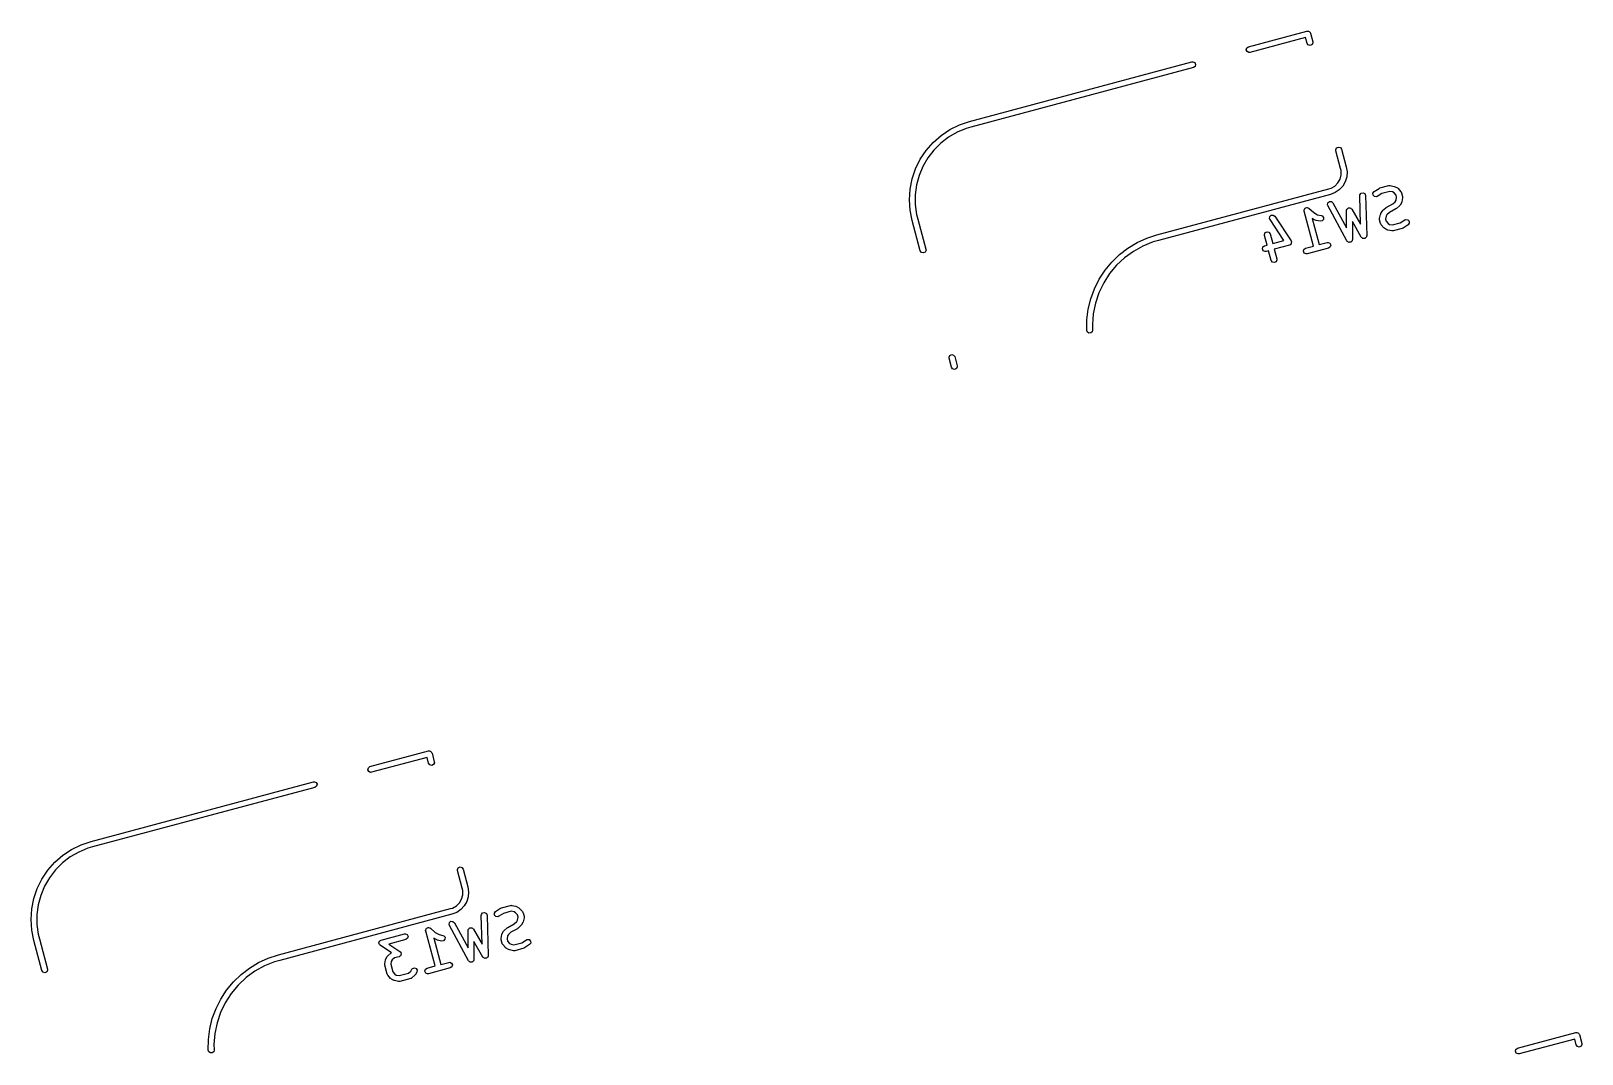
# Model space of a CAD drawing. Extents: x 60 to 335, y -155 to -27.
# Drawn here: x 235.44 to 275.18, y -58.14 to -31.92 of the extents above; entities that cross this region are included whole.
import ezdxf

# ---------------------------------------------------------------- set-up
doc = ezdxf.new("R2010")
doc.units = 0
doc.layers.add('BLACK', color=7, linetype='CONTINUOUS')

msp = doc.modelspace()

# ---------------------------------------------------------------- linework, layer by layer
at = {"layer": 'BLACK', "linetype": 'CONTINUOUS'}
for p, q in [((266.632, -32.3239), (268.129, -31.9228)), ((268.096, -32.0871), (266.671, -32.4688)), ((268.136, -32.2368), (268.096, -32.0871)), ((268.129, -31.9228), (268.139, -31.9219)), ((268.139, -31.9219), (268.142, -31.9205)), ((268.142, -31.9205), (268.146, -31.9213)), ((268.146, -31.9213), (268.155, -31.9205)), ((268.155, -31.9205), (268.173, -31.9287)), ((268.173, -31.9287), (268.192, -31.9338)), ((268.192, -31.9338), (268.196, -31.9393)), ((268.196, -31.9393), (268.202, -31.9422)), ((268.202, -31.9422), (268.21, -31.9598)), ((268.21, -31.9598), (268.221, -31.9758)), ((268.221, -31.9758), (268.281, -32.1979)), ((266.577, -32.4029), (266.59, -32.3533)), ((266.599, -32.4494), (266.577, -32.4029)), ((266.59, -32.3533), (266.632, -32.3239)), ((266.645, -32.4711), (266.599, -32.4494)), ((266.671, -32.4688), (266.645, -32.4711)), ((268.165, -32.2788), (268.136, -32.2368)), ((268.215, -32.2921), (268.165, -32.2788)), ((268.261, -32.2704), (268.215, -32.2921)), ((268.283, -32.2239), (268.261, -32.2704)), ((268.281, -32.1979), (268.283, -32.2239)), ((259.484, -34.2392), (265.183, -32.7122)), ((265.222, -32.857), (259.523, -34.3841)), ((265.183, -32.7122), (265.209, -32.7099)), ((265.209, -32.7099), (265.256, -32.7316)), ((265.264, -32.8276), (265.222, -32.857)), ((265.256, -32.7316), (265.277, -32.7781)), ((265.277, -32.7781), (265.264, -32.8276)), ((258.758, -34.5973), (258.984, -34.4465)), ((259.168, -34.5133), (258.95, -34.6395)), ((258.984, -34.4465), (259.227, -34.3265)), ((259.401, -34.4168), (259.168, -34.5133)), ((259.227, -34.3265), (259.484, -34.2393)), ((259.523, -34.3841), (259.401, -34.4168)), ((259.484, -34.2393), (259.484, -34.2392)), ((259.484, -34.2392), (259.484, -34.2392)), ((259.484, -34.2392), (259.484, -34.2392)), ((259.523, -34.3841), (259.523, -34.3841)), ((259.523, -34.3841), (259.523, -34.3841)), ((258.375, -34.9803), (258.554, -34.7763)), ((258.571, -34.9715), (258.417, -35.1717)), ((258.554, -34.7763), (258.758, -34.5973)), ((258.749, -34.7931), (258.571, -34.9715)), ((258.95, -34.6395), (258.749, -34.7931)), ((268.871, -34.9637), (268.893, -34.9172)), ((268.874, -34.9897), (268.871, -34.9637)), ((268.893, -34.9172), (268.939, -34.8955)), ((268.939, -34.8955), (268.989, -34.9088)), ((268.989, -34.9088), (269.018, -34.9508)), ((269.018, -34.9508), (269.14, -35.4048)), ((258.104, -35.4494), (258.224, -35.206)), ((258.224, -35.206), (258.375, -34.9803)), ((258.417, -35.1717), (258.291, -35.3903)), ((268.995, -35.4436), (268.874, -34.9897)), ((257.964, -35.9726), (258.017, -35.7064)), ((258.017, -35.7064), (258.104, -35.4494)), ((258.195, -35.6234), (258.129, -35.8671)), ((258.291, -35.3903), (258.195, -35.6234)), ((268.925, -35.8146), (268.981, -35.7177)), ((268.981, -35.7177), (269.01, -35.6096)), ((269.01, -35.4977), (268.995, -35.4436)), ((268.995, -35.4436), (268.995, -35.4436)), ((268.995, -35.4436), (268.995, -35.4436)), ((269.01, -35.6096), (269.01, -35.4977)), ((269.15, -35.6605), (269.112, -35.7836)), ((269.14, -35.4048), (269.14, -35.4048)), ((269.14, -35.4048), (269.14, -35.4048)), ((269.14, -35.4048), (269.14, -35.4048)), ((269.14, -35.4048), (269.159, -35.5321)), ((269.159, -35.5321), (269.15, -35.6605)), ((257.946, -36.2435), (257.964, -35.9726)), ((258.129, -35.8671), (258.096, -36.1173)), ((258.096, -36.1173), (258.096, -36.3697)), ((264.285, -37.1456), (268.695, -35.9642)), ((268.733, -36.109), (264.324, -37.2905)), ((268.695, -35.9641), (268.749, -35.9496)), ((268.695, -35.9642), (268.695, -35.9641)), ((268.695, -35.9642), (268.695, -35.9642)), ((268.695, -35.9642), (268.695, -35.9642)), ((268.734, -36.1089), (268.733, -36.109)), ((268.733, -36.109), (268.733, -36.109)), ((268.733, -36.109), (268.733, -36.1091)), ((268.733, -36.1091), (268.733, -36.109)), ((268.853, -36.062), (268.734, -36.1089)), ((268.749, -35.9496), (268.846, -35.8937)), ((268.846, -35.8937), (268.925, -35.8146)), ((268.96, -35.9894), (268.853, -36.062)), ((269.047, -35.8951), (268.96, -35.9894)), ((269.112, -35.7836), (269.047, -35.8951)), ((269.484, -36.141), (269.488, -36.1153)), ((269.505, -36.8715), (269.484, -36.141)), ((269.488, -36.1153), (269.52, -36.0751)), ((269.52, -36.0751), (269.57, -36.0647)), ((269.57, -36.0647), (269.615, -36.0891)), ((269.615, -36.0891), (269.634, -36.1368)), ((269.634, -36.1368), (269.663, -37.1644)), ((269.822, -36.0773), (269.852, -36.0361)), ((269.825, -36.1285), (269.822, -36.0773)), ((269.86, -36.1657), (269.825, -36.1285)), ((269.852, -36.0361), (269.978, -35.9531)), ((269.935, -36.1612), (269.911, -36.1716)), ((270.05, -36.085), (269.935, -36.1612)), ((269.978, -35.9531), (269.999, -35.9442)), ((269.999, -35.9442), (270, -35.9432)), ((270, -35.9432), (270.23, -35.8816)), ((270.252, -36.0311), (270.05, -36.085)), ((270.23, -35.8816), (270.256, -35.8793)), ((270.327, -36.0464), (270.252, -36.0311)), ((270.256, -35.8793), (270.26, -35.8812)), ((270.26, -35.8812), (270.264, -35.8806)), ((270.264, -35.8806), (270.369, -35.9019)), ((270.364, -36.0679), (270.327, -36.0464)), ((270.415, -36.1253), (270.364, -36.0679)), ((270.369, -35.9019), (270.389, -35.9102)), ((270.389, -35.9102), (270.391, -35.9105)), ((270.391, -35.9105), (270.449, -35.9441)), ((270.43, -36.1831), (270.415, -36.1253)), ((270.449, -35.9441), (270.467, -35.9585)), ((270.467, -35.9585), (270.468, -35.9593)), ((270.468, -35.9593), (270.539, -36.039)), ((270.539, -36.039), (270.552, -36.0612)), ((270.552, -36.0612), (270.552, -36.0657)), ((270.552, -36.0657), (270.555, -36.0693)), ((270.555, -36.0693), (270.58, -36.1613)), ((270.58, -36.1613), (270.582, -36.1873)), ((257.964, -36.5143), (257.946, -36.2435)), ((258.017, -36.7805), (257.964, -36.5143)), ((258.096, -36.3697), (258.129, -36.6198)), ((268.059, -36.5145), (268.061, -36.5106)), ((268.061, -36.5404), (268.059, -36.5145)), ((268.06, -36.5063), (268.071, -36.4877)), ((268.061, -36.5106), (268.06, -36.5063)), ((268.3, -37.4339), (268.061, -36.5404)), ((268.071, -36.4877), (268.08, -36.468)), ((268.08, -36.468), (268.084, -36.4661)), ((268.084, -36.4661), (268.087, -36.4625)), ((268.087, -36.4625), (268.107, -36.4555)), ((268.107, -36.4555), (268.127, -36.4463)), ((268.127, -36.4463), (268.131, -36.4474)), ((268.131, -36.4474), (268.135, -36.446)), ((268.135, -36.446), (268.155, -36.4539)), ((268.155, -36.4539), (268.176, -36.4596)), ((268.176, -36.4596), (268.179, -36.4631)), ((268.179, -36.4631), (268.183, -36.4647)), ((268.183, -36.4647), (268.306, -36.5731)), ((268.657, -36.3717), (268.667, -36.3215)), ((268.665, -36.3964), (268.657, -36.3717)), ((269.154, -37.3007), (268.665, -36.3964)), ((268.667, -36.3215), (268.708, -36.2896)), ((268.708, -36.2896), (268.759, -36.291)), ((268.759, -36.291), (268.797, -36.3251)), ((268.797, -36.3251), (269.145, -36.9679)), ((269.144, -36.5259), (269.149, -36.5003)), ((269.145, -36.9679), (269.144, -36.5259)), ((269.149, -36.5003), (269.153, -36.495)), ((269.153, -36.495), (269.154, -36.4883)), ((269.154, -36.4883), (269.169, -36.4758)), ((269.169, -36.4758), (269.182, -36.4609)), ((269.182, -36.4609), (269.188, -36.4597)), ((269.188, -36.4597), (269.194, -36.4553)), ((269.194, -36.4553), (269.213, -36.4553)), ((269.213, -36.4553), (269.232, -36.452)), ((269.232, -36.452), (269.238, -36.4554)), ((269.238, -36.4554), (269.245, -36.4554)), ((269.245, -36.4554), (269.26, -36.4679)), ((269.26, -36.4679), (269.277, -36.4776)), ((269.277, -36.4776), (269.279, -36.484)), ((269.279, -36.484), (269.284, -36.4884)), ((269.284, -36.4884), (269.505, -36.8715)), ((269.911, -36.1716), (269.86, -36.1657)), ((270.023, -36.6008), (270.056, -36.5425)), ((270.056, -36.5425), (270.071, -36.5253)), ((270.071, -36.5239), (270.151, -36.4532)), ((270.071, -36.5253), (270.071, -36.5239)), ((270.151, -36.4532), (270.162, -36.4464)), ((270.162, -36.4464), (270.164, -36.4437)), ((270.164, -36.4437), (270.329, -36.3524)), ((270.409, -36.4796), (270.244, -36.5709)), ((270.329, -36.3524), (270.393, -36.2953)), ((270.393, -36.2953), (270.415, -36.2581)), ((270.411, -36.4769), (270.409, -36.4796)), ((270.422, -36.4701), (270.411, -36.4769)), ((270.415, -36.2581), (270.43, -36.1831)), ((270.502, -36.3995), (270.422, -36.4701)), ((270.503, -36.3981), (270.502, -36.3995)), ((270.517, -36.3809), (270.503, -36.3981)), ((270.551, -36.3226), (270.517, -36.3809)), ((270.559, -36.3001), (270.551, -36.3209)), ((270.551, -36.3209), (270.551, -36.3226)), ((270.581, -36.1958), (270.559, -36.3001)), ((270.582, -36.1873), (270.58, -36.1913)), ((270.58, -36.1913), (270.581, -36.1958)), ((258.224, -37.5533), (258.017, -36.7805)), ((258.017, -36.7805), (258.017, -36.7805)), ((258.017, -36.7805), (258.017, -36.7805)), ((258.129, -36.6198), (258.162, -36.7417)), ((258.162, -36.7417), (258.162, -36.7417)), ((258.162, -36.7417), (258.369, -37.5144)), ((267.174, -36.7266), (267.18, -36.6756)), ((267.185, -36.7505), (267.174, -36.7266)), ((267.18, -36.6756), (267.217, -36.6404)), ((267.542, -37.292), (267.185, -36.7505)), ((267.217, -36.6404), (267.269, -36.6373)), ((267.269, -36.6373), (267.31, -36.6678)), ((267.31, -36.6678), (267.725, -37.2962)), ((268.342, -36.7666), (268.265, -36.7225)), ((268.265, -36.7225), (268.445, -37.3951)), ((268.306, -36.5731), (268.406, -36.6306)), ((268.343, -36.7669), (268.342, -36.7666)), ((268.364, -36.7752), (268.343, -36.7669)), ((268.468, -36.7965), (268.364, -36.7752)), ((268.406, -36.6306), (268.498, -36.6496)), ((268.519, -36.789), (268.468, -36.7965)), ((268.498, -36.6496), (268.523, -36.6591)), ((268.553, -36.7506), (268.519, -36.789)), ((268.523, -36.6591), (268.554, -36.6993)), ((268.554, -36.6993), (268.553, -36.7506)), ((269.523, -37.2039), (269.295, -36.807)), ((269.295, -36.807), (269.295, -37.265)), ((269.991, -36.7361), (269.993, -36.732)), ((269.994, -36.762), (269.991, -36.7361)), ((269.993, -36.7276), (270.014, -36.6233)), ((269.993, -36.732), (269.993, -36.7276)), ((270.018, -36.854), (269.994, -36.762)), ((270.014, -36.6233), (270.022, -36.6024)), ((270.021, -36.8577), (270.018, -36.854)), ((270.021, -36.8622), (270.021, -36.8577)), ((270.035, -36.8844), (270.021, -36.8622)), ((270.022, -36.6024), (270.023, -36.6008)), ((270.105, -36.964), (270.035, -36.8844)), ((270.159, -36.6652), (270.143, -36.7403)), ((270.143, -36.7403), (270.159, -36.7981)), ((270.18, -36.628), (270.159, -36.6652)), ((270.159, -36.7981), (270.209, -36.8554)), ((270.244, -36.5709), (270.18, -36.628)), ((270.209, -36.8554), (270.247, -36.8769)), ((270.247, -36.8769), (270.322, -36.8923)), ((270.322, -36.8923), (270.523, -36.8384)), ((270.523, -36.8384), (270.638, -36.7621)), ((270.721, -36.8873), (270.595, -36.9703)), ((270.638, -36.7621), (270.662, -36.7517)), ((270.662, -36.7517), (270.713, -36.7576)), ((270.713, -36.7576), (270.749, -36.7949)), ((270.752, -36.8461), (270.721, -36.8873)), ((270.749, -36.7949), (270.752, -36.8461)), ((263.544, -37.4862), (263.778, -37.345)), ((263.778, -37.345), (264.026, -37.231)), ((264.189, -37.3267), (263.929, -37.4317)), ((264.026, -37.231), (264.285, -37.1457)), ((264.324, -37.2906), (264.189, -37.3267)), ((264.285, -37.1457), (264.285, -37.1456)), ((264.285, -37.1456), (264.285, -37.1456)), ((264.285, -37.1456), (264.285, -37.1456)), ((264.324, -37.2905), (264.324, -37.2905)), ((264.324, -37.2905), (264.324, -37.2905)), ((264.324, -37.2905), (264.324, -37.2906)), ((267.041, -37.1322), (267.063, -37.0857)), ((267.043, -37.1582), (267.041, -37.1322)), ((267.11, -37.4077), (267.043, -37.1582)), ((267.063, -37.0857), (267.109, -37.0641)), ((267.109, -37.0641), (267.159, -37.0773)), ((267.159, -37.0773), (267.188, -37.1194)), ((267.188, -37.1194), (267.255, -37.3689)), ((267.255, -37.3689), (267.542, -37.292)), ((267.725, -37.2962), (267.735, -37.3201)), ((267.731, -37.3507), (267.729, -37.371)), ((267.737, -37.331), (267.731, -37.3507)), ((267.735, -37.3201), (267.734, -37.3258)), ((267.734, -37.3258), (267.737, -37.331)), ((268.445, -37.3951), (268.649, -37.3405)), ((268.649, -37.3405), (268.675, -37.3383)), ((268.675, -37.3383), (268.721, -37.3599)), ((269.16, -37.306), (269.154, -37.3007)), ((269.163, -37.3134), (269.16, -37.306)), ((269.179, -37.3226), (269.163, -37.3134)), ((269.193, -37.3348), (269.179, -37.3226)), ((269.2, -37.335), (269.193, -37.3348)), ((269.207, -37.339), (269.2, -37.335)), ((269.225, -37.3357), (269.207, -37.339)), ((269.244, -37.3362), (269.225, -37.3357)), ((269.25, -37.3314), (269.244, -37.3362)), ((269.258, -37.33), (269.25, -37.3314)), ((269.27, -37.3158), (269.258, -37.33)), ((269.284, -37.3044), (269.27, -37.3158)), ((269.286, -37.2967), (269.284, -37.3044)), ((269.291, -37.2906), (269.286, -37.2967)), ((269.295, -37.265), (269.291, -37.2906)), ((269.529, -37.209), (269.523, -37.2039)), ((269.532, -37.2163), (269.529, -37.209)), ((269.548, -37.2251), (269.532, -37.2163)), ((269.562, -37.2369), (269.548, -37.2251)), ((269.57, -37.2369), (269.562, -37.2369)), ((269.577, -37.2407), (269.57, -37.2369)), ((269.595, -37.237), (269.577, -37.2407)), ((269.614, -37.237), (269.595, -37.237)), ((269.62, -37.2319), (269.614, -37.237)), ((269.627, -37.2304), (269.62, -37.2319)), ((269.639, -37.2159), (269.627, -37.2304)), ((269.653, -37.2041), (269.639, -37.2159)), ((269.654, -37.1963), (269.653, -37.2041)), ((269.659, -37.1901), (269.654, -37.1963)), ((269.663, -37.1644), (269.659, -37.1901)), ((270.107, -36.9648), (270.105, -36.964)), ((270.124, -36.9792), (270.107, -36.9648)), ((270.182, -37.0129), (270.124, -36.9792)), ((270.184, -37.0132), (270.182, -37.0129)), ((270.205, -37.0214), (270.184, -37.0132)), ((270.309, -37.0428), (270.205, -37.0214)), ((270.313, -37.0421), (270.309, -37.0428)), ((270.318, -37.044), (270.313, -37.0421)), ((270.344, -37.0417), (270.318, -37.044)), ((270.573, -36.9801), (270.344, -37.0417)), ((270.575, -36.9792), (270.573, -36.9801)), ((270.595, -36.9703), (270.575, -36.9792)), ((258.254, -37.5953), (258.224, -37.5533)), ((258.303, -37.6086), (258.254, -37.5953)), ((258.35, -37.5869), (258.303, -37.6086)), ((258.371, -37.5404), (258.35, -37.5869)), ((258.369, -37.5144), (258.371, -37.5404)), ((263.131, -37.8426), (263.328, -37.6527)), ((263.458, -37.7328), (263.254, -37.9244)), ((263.328, -37.6527), (263.544, -37.4862)), ((263.685, -37.5678), (263.458, -37.7328)), ((263.929, -37.4317), (263.685, -37.5678)), ((266.989, -37.5043), (267.003, -37.4547)), ((267.011, -37.5508), (266.989, -37.5043)), ((267.003, -37.4547), (267.045, -37.4253)), ((267.058, -37.5724), (267.011, -37.5508)), ((267.045, -37.4253), (267.11, -37.4077)), ((267.083, -37.5702), (267.058, -37.5724)), ((267.149, -37.5526), (267.083, -37.5702)), ((267.216, -37.8021), (267.149, -37.5526)), ((267.681, -37.4099), (267.294, -37.5138)), ((267.294, -37.5138), (267.361, -37.7633)), ((267.686, -37.4067), (267.681, -37.4099)), ((267.692, -37.4063), (267.686, -37.4067)), ((267.707, -37.3922), (267.692, -37.4063)), ((267.723, -37.3805), (267.707, -37.3922)), ((267.725, -37.375), (267.723, -37.3805)), ((267.729, -37.371), (267.725, -37.375)), ((268.042, -37.5674), (268.055, -37.5179)), ((268.063, -37.6139), (268.042, -37.5674)), ((268.055, -37.5179), (268.097, -37.4884)), ((268.11, -37.6356), (268.063, -37.6139)), ((268.097, -37.4884), (268.3, -37.4339)), ((268.136, -37.6333), (268.11, -37.6356)), ((268.688, -37.4854), (268.136, -37.6333)), ((268.73, -37.456), (268.688, -37.4854)), ((268.721, -37.3599), (268.743, -37.4064)), ((268.743, -37.4064), (268.73, -37.456)), ((262.809, -38.2823), (262.957, -38.0533)), ((263.075, -38.1395), (262.923, -38.375)), ((262.957, -38.0533), (263.131, -37.8426)), ((263.254, -37.9244), (263.075, -38.1395)), ((267.245, -37.8442), (267.216, -37.8021)), ((267.295, -37.8574), (267.245, -37.8442)), ((267.341, -37.8358), (267.295, -37.8574)), ((267.363, -37.7893), (267.341, -37.8358)), ((267.361, -37.7633), (267.363, -37.7893)), ((262.592, -38.783), (262.686, -38.5265)), ((262.686, -38.5265), (262.809, -38.2823)), ((262.923, -38.375), (262.802, -38.6273)), ((262.528, -39.0484), (262.592, -38.783)), ((262.712, -38.8926), (262.656, -39.1669)), ((262.802, -38.6273), (262.712, -38.8926)), ((262.49, -39.5924), (262.494, -39.3193)), ((262.494, -39.3193), (262.528, -39.0484)), ((262.656, -39.1669), (262.634, -39.4461)), ((262.506, -39.6359), (262.49, -39.5924)), ((262.49, -39.5924), (262.49, -39.5924)), ((262.545, -39.6615), (262.506, -39.6359)), ((262.591, -39.6594), (262.545, -39.6615)), ((262.627, -39.6306), (262.591, -39.6594)), ((262.64, -39.5859), (262.627, -39.6306)), ((262.634, -39.4461), (262.64, -39.5859)), ((258.96, -40.2802), (258.981, -40.2337)), ((258.962, -40.3062), (258.96, -40.2802)), ((259.024, -40.538), (258.962, -40.3062)), ((258.981, -40.2337), (259.028, -40.212)), ((259.028, -40.212), (259.077, -40.2253)), ((259.077, -40.2253), (259.107, -40.2673)), ((259.107, -40.2673), (259.169, -40.4992)), ((259.171, -40.5251), (259.149, -40.5716)), ((259.169, -40.4992), (259.171, -40.5251)), ((259.053, -40.58), (259.024, -40.538)), ((259.103, -40.5933), (259.053, -40.58)), ((259.149, -40.5716), (259.103, -40.5933)), ((244.123, -50.7745), (245.62, -50.3734)), ((245.62, -50.3734), (245.63, -50.3725)), ((245.63, -50.3725), (245.633, -50.3711)), ((245.633, -50.3711), (245.636, -50.372)), ((245.636, -50.372), (245.646, -50.3711)), ((245.646, -50.3711), (245.663, -50.3793)), ((245.663, -50.3793), (245.682, -50.3844)), ((245.682, -50.3844), (245.686, -50.3899)), ((245.686, -50.3899), (245.692, -50.3928)), ((245.692, -50.3928), (245.7, -50.4104)), ((245.7, -50.4104), (245.712, -50.4264)), ((245.712, -50.4264), (245.771, -50.6486)), ((244.067, -50.8535), (244.081, -50.804)), ((244.089, -50.9), (244.067, -50.8535)), ((244.081, -50.804), (244.123, -50.7745)), ((245.586, -50.5377), (244.161, -50.9194)), ((245.626, -50.6874), (245.586, -50.5377)), ((245.656, -50.7294), (245.626, -50.6874)), ((245.705, -50.7427), (245.656, -50.7294)), ((245.752, -50.721), (245.705, -50.7427)), ((245.773, -50.6745), (245.752, -50.721)), ((245.771, -50.6486), (245.773, -50.6745)), ((236.975, -52.6898), (242.674, -51.1628)), ((242.674, -51.1628), (242.7, -51.1605)), ((242.7, -51.1605), (242.746, -51.1822)), ((242.746, -51.1822), (242.768, -51.2287)), ((242.768, -51.2287), (242.755, -51.2782)), ((244.135, -50.9217), (244.089, -50.9)), ((244.161, -50.9194), (244.135, -50.9217)), ((242.713, -51.3076), (237.014, -52.8347)), ((242.755, -51.2782), (242.713, -51.3076)), ((236.474, -52.8971), (236.718, -52.7771)), ((236.718, -52.7771), (236.975, -52.6898)), ((237.014, -52.8347), (236.892, -52.8674)), ((236.975, -52.6898), (236.975, -52.6898)), ((236.975, -52.6898), (236.975, -52.6898)), ((236.975, -52.6898), (236.975, -52.6898)), ((237.014, -52.8347), (237.014, -52.8347)), ((237.014, -52.8347), (237.014, -52.8347)), ((235.866, -53.4309), (236.045, -53.2269)), ((236.045, -53.2269), (236.249, -53.0479)), ((236.24, -53.2437), (236.061, -53.4221)), ((236.44, -53.0901), (236.24, -53.2437)), ((236.249, -53.0479), (236.474, -52.8971)), ((236.659, -52.9639), (236.44, -53.0901)), ((236.892, -52.8674), (236.659, -52.9639)), ((235.715, -53.6566), (235.866, -53.4309)), ((235.908, -53.6223), (235.782, -53.8409)), ((236.061, -53.4221), (235.908, -53.6223)), ((246.362, -53.4143), (246.383, -53.3678)), ((246.364, -53.4403), (246.362, -53.4143)), ((246.486, -53.8943), (246.364, -53.4403)), ((246.383, -53.3678), (246.43, -53.3461)), ((246.43, -53.3461), (246.479, -53.3594)), ((246.479, -53.3594), (246.509, -53.4014)), ((246.509, -53.4014), (246.63, -53.8554)), ((235.508, -54.157), (235.595, -53.9)), ((235.595, -53.9), (235.715, -53.6566)), ((235.782, -53.8409), (235.685, -54.074)), ((246.5, -53.9483), (246.486, -53.8943)), ((246.486, -53.8943), (246.486, -53.8943)), ((246.486, -53.8943), (246.486, -53.8943)), ((246.5, -54.0602), (246.5, -53.9483)), ((246.63, -53.8554), (246.63, -53.8554)), ((246.63, -53.8554), (246.65, -53.9827)), ((246.65, -53.9827), (246.64, -54.1112)), ((235.437, -54.6941), (235.455, -54.4232)), ((235.455, -54.4232), (235.508, -54.157)), ((235.62, -54.3177), (235.587, -54.5679)), ((235.685, -54.074), (235.62, -54.3177)), ((241.776, -55.5962), (246.185, -54.4148)), ((246.185, -54.4148), (246.239, -54.4003)), ((246.185, -54.4148), (246.185, -54.4148)), ((246.185, -54.4148), (246.185, -54.4148)), ((246.185, -54.4148), (246.185, -54.4148)), ((246.239, -54.4003), (246.336, -54.3444)), ((246.336, -54.3444), (246.415, -54.2652)), ((246.45, -54.4401), (246.344, -54.5126)), ((246.415, -54.2652), (246.471, -54.1683)), ((246.538, -54.3457), (246.45, -54.4401)), ((246.471, -54.1683), (246.5, -54.0602)), ((246.602, -54.2342), (246.538, -54.3457)), ((246.64, -54.1112), (246.602, -54.2342)), ((247.343, -54.4867), (247.468, -54.4037)), ((247.468, -54.4037), (247.489, -54.3948)), ((247.489, -54.3948), (247.49, -54.3939)), ((247.49, -54.3939), (247.72, -54.3322)), ((247.72, -54.3322), (247.746, -54.33)), ((247.746, -54.33), (247.75, -54.3319)), ((247.75, -54.3319), (247.755, -54.3312)), ((247.755, -54.3312), (247.859, -54.3525)), ((247.859, -54.3525), (247.88, -54.3608)), ((247.88, -54.3608), (247.881, -54.3611)), ((247.881, -54.3611), (247.94, -54.3947)), ((247.94, -54.3947), (247.957, -54.4092)), ((247.957, -54.4092), (247.958, -54.4099)), ((247.958, -54.4099), (248.029, -54.4896)), ((235.455, -54.9649), (235.437, -54.6941)), ((235.587, -54.5679), (235.587, -54.8203)), ((235.587, -54.8203), (235.62, -55.0704)), ((246.224, -54.5597), (241.815, -55.7411)), ((246.148, -54.8223), (246.158, -54.7721)), ((246.156, -54.8471), (246.148, -54.8223)), ((246.158, -54.7721), (246.198, -54.7402)), ((246.198, -54.7402), (246.249, -54.7417)), ((246.344, -54.5126), (246.224, -54.5597)), ((246.224, -54.5597), (246.224, -54.5597)), ((246.224, -54.5597), (246.224, -54.5597)), ((246.249, -54.7417), (246.288, -54.7757)), ((246.288, -54.7757), (246.635, -55.4186)), ((246.975, -54.5916), (246.979, -54.5659)), ((246.995, -55.3221), (246.975, -54.5916)), ((246.979, -54.5659), (247.01, -54.5257)), ((247.01, -54.5257), (247.061, -54.5153)), ((247.061, -54.5153), (247.106, -54.5397)), ((247.106, -54.5397), (247.125, -54.5874)), ((247.125, -54.5874), (247.153, -55.615)), ((247.312, -54.5279), (247.343, -54.4867)), ((247.315, -54.5791), (247.312, -54.5279)), ((247.35, -54.6163), (247.315, -54.5791)), ((247.401, -54.6222), (247.35, -54.6163)), ((247.425, -54.6119), (247.401, -54.6222)), ((247.541, -54.5356), (247.425, -54.6119)), ((247.742, -54.4817), (247.541, -54.5356)), ((247.655, -54.8944), (247.819, -54.8031)), ((247.817, -54.4971), (247.742, -54.4817)), ((247.854, -54.5186), (247.817, -54.4971)), ((247.819, -54.8031), (247.884, -54.746)), ((247.905, -54.5759), (247.854, -54.5186)), ((247.884, -54.746), (247.905, -54.7087)), ((247.921, -54.6337), (247.905, -54.5759)), ((247.905, -54.7087), (247.921, -54.6337)), ((248.007, -54.8315), (247.993, -54.8487)), ((248.041, -54.7732), (248.007, -54.8315)), ((248.029, -54.4896), (248.043, -54.5118)), ((248.05, -54.7507), (248.041, -54.7716)), ((248.041, -54.7716), (248.041, -54.7732)), ((248.043, -54.5118), (248.043, -54.5163)), ((248.043, -54.5163), (248.045, -54.5199)), ((248.045, -54.5199), (248.07, -54.6119)), ((248.071, -54.6464), (248.05, -54.7507)), ((248.07, -54.6119), (248.072, -54.6379)), ((248.072, -54.6379), (248.07, -54.642)), ((248.07, -54.642), (248.071, -54.6464)), ((235.508, -55.2311), (235.455, -54.9649)), ((235.715, -56.0039), (235.508, -55.2311)), ((235.508, -55.2311), (235.508, -55.2311)), ((235.508, -55.2311), (235.508, -55.2311)), ((235.62, -55.0704), (235.652, -55.1923)), ((235.652, -55.1923), (235.652, -55.1923)), ((235.652, -55.1923), (235.859, -55.9651)), ((244.371, -55.2456), (244.374, -55.2401)), ((244.374, -55.2401), (244.392, -55.2312)), ((244.392, -55.2312), (244.408, -55.2196)), ((244.408, -55.2196), (245.006, -55.0594)), ((245.045, -55.2043), (244.607, -55.3217)), ((245.006, -55.0594), (245.032, -55.0571)), ((245.032, -55.0571), (245.079, -55.0788)), ((245.087, -55.1748), (245.045, -55.2043)), ((245.079, -55.0788), (245.101, -55.1253)), ((245.101, -55.1253), (245.087, -55.1748)), ((245.549, -54.9651), (245.551, -54.9612)), ((245.551, -54.991), (245.549, -54.9651)), ((245.55, -54.9569), (245.562, -54.9383)), ((245.551, -54.9612), (245.55, -54.9569)), ((245.791, -55.8845), (245.551, -54.991)), ((245.562, -54.9383), (245.571, -54.9186)), ((245.571, -54.9186), (245.575, -54.9168)), ((245.575, -54.9168), (245.577, -54.9131)), ((245.577, -54.9131), (245.598, -54.9061)), ((245.598, -54.9061), (245.617, -54.8969)), ((245.617, -54.8969), (245.621, -54.898)), ((245.621, -54.898), (245.626, -54.8966)), ((245.626, -54.8966), (245.646, -54.9045)), ((245.646, -54.9045), (245.667, -54.9102)), ((245.667, -54.9102), (245.669, -54.9137)), ((245.669, -54.9137), (245.673, -54.9153)), ((245.673, -54.9153), (245.797, -55.0237)), ((245.832, -55.2172), (245.755, -55.1731)), ((245.755, -55.1731), (245.936, -55.8457)), ((245.797, -55.0237), (245.896, -55.0813)), ((245.834, -55.2175), (245.832, -55.2172)), ((245.854, -55.2258), (245.834, -55.2175)), ((245.959, -55.2471), (245.854, -55.2258)), ((245.896, -55.0813), (245.989, -55.1002)), ((246.009, -55.2396), (245.959, -55.2471)), ((245.989, -55.1002), (246.013, -55.1097)), ((246.043, -55.2012), (246.009, -55.2396)), ((246.013, -55.1097), (246.045, -55.1499)), ((246.045, -55.1499), (246.043, -55.2012)), ((246.645, -55.7514), (246.156, -54.8471)), ((246.635, -54.9765), (246.639, -54.9509)), ((246.635, -55.4186), (246.635, -54.9765)), ((246.639, -54.9509), (246.644, -54.9456)), ((246.644, -54.9456), (246.645, -54.9389)), ((246.645, -54.9389), (246.66, -54.9264)), ((246.66, -54.9264), (246.672, -54.9115)), ((246.672, -54.9115), (246.679, -54.9103)), ((246.679, -54.9103), (246.684, -54.9059)), ((246.684, -54.9059), (246.703, -54.906)), ((246.703, -54.906), (246.723, -54.9026)), ((246.723, -54.9026), (246.729, -54.906)), ((246.729, -54.906), (246.735, -54.906)), ((246.735, -54.906), (246.75, -54.9185)), ((246.75, -54.9185), (246.767, -54.9282)), ((246.767, -54.9282), (246.769, -54.9346)), ((246.769, -54.9346), (246.775, -54.939)), ((246.775, -54.939), (246.995, -55.3221)), ((247.482, -55.1867), (247.484, -55.1826)), ((247.484, -55.2126), (247.482, -55.1867)), ((247.483, -55.1782), (247.504, -55.0739)), ((247.484, -55.1826), (247.483, -55.1782)), ((247.509, -55.3046), (247.484, -55.2126)), ((247.504, -55.0739), (247.513, -55.053)), ((247.513, -55.0514), (247.547, -54.9931)), ((247.513, -55.053), (247.513, -55.0514)), ((247.547, -54.9931), (247.561, -54.9759)), ((247.561, -54.9759), (247.562, -54.9745)), ((247.562, -54.9745), (247.641, -54.9038)), ((247.649, -55.1159), (247.634, -55.1909)), ((247.634, -55.1909), (247.649, -55.2487)), ((247.641, -54.9038), (247.652, -54.897)), ((247.67, -55.0786), (247.649, -55.1159)), ((247.652, -54.897), (247.655, -54.8944)), ((247.735, -55.0215), (247.67, -55.0786)), ((247.899, -54.9302), (247.735, -55.0215)), ((247.902, -54.9275), (247.899, -54.9302)), ((247.913, -54.9208), (247.902, -54.9275)), ((247.992, -54.8501), (247.913, -54.9208)), ((247.993, -54.8487), (247.992, -54.8501)), ((248.013, -55.289), (248.129, -55.2127)), ((248.129, -55.2127), (248.153, -55.2024)), ((248.153, -55.2024), (248.204, -55.2082)), ((248.204, -55.2082), (248.239, -55.2455)), ((241.516, -55.6816), (241.776, -55.5963)), ((241.776, -55.5963), (241.776, -55.5962)), ((241.776, -55.5962), (241.776, -55.5962)), ((241.776, -55.5962), (241.776, -55.5962)), ((244.353, -55.2871), (244.361, -55.2686)), ((244.355, -55.2928), (244.353, -55.2871)), ((244.353, -55.2986), (244.355, -55.2928)), ((244.362, -55.3169), (244.353, -55.2986)), ((244.361, -55.2686), (244.366, -55.249)), ((244.367, -55.3363), (244.362, -55.3169)), ((244.366, -55.249), (244.371, -55.2456)), ((244.374, -55.3423), (244.367, -55.3363)), ((244.375, -55.3451), (244.374, -55.3423)), ((244.378, -55.3466), (244.375, -55.3451)), ((244.386, -55.3544), (244.378, -55.3466)), ((244.673, -55.5468), (244.386, -55.3544)), ((244.566, -55.6439), (244.58, -55.6267)), ((244.58, -55.6267), (244.581, -55.6253)), ((244.581, -55.6253), (244.661, -55.5546)), ((244.607, -55.3217), (244.89, -55.5114)), ((244.661, -55.5546), (244.673, -55.5468)), ((244.884, -55.6346), (244.868, -55.6462)), ((244.903, -55.6257), (244.884, -55.6346)), ((244.89, -55.5114), (244.898, -55.5192)), ((244.898, -55.5192), (244.901, -55.5207)), ((244.901, -55.5207), (244.903, -55.5235)), ((244.903, -55.5235), (244.909, -55.5295)), ((244.905, -55.6202), (244.903, -55.6257)), ((244.91, -55.6168), (244.905, -55.6202)), ((244.909, -55.5295), (244.915, -55.5489)), ((244.915, -55.5972), (244.91, -55.6168)), ((244.915, -55.5489), (244.923, -55.5672)), ((244.923, -55.5787), (244.915, -55.5972)), ((244.923, -55.5672), (244.922, -55.573)), ((244.922, -55.573), (244.923, -55.5787)), ((247.014, -55.6545), (246.785, -55.2576)), ((246.785, -55.2576), (246.786, -55.7156)), ((247.153, -55.615), (247.15, -55.6408)), ((247.511, -55.3083), (247.509, -55.3046)), ((247.511, -55.3128), (247.511, -55.3083)), ((247.525, -55.335), (247.511, -55.3128)), ((247.596, -55.4146), (247.525, -55.335)), ((247.597, -55.4154), (247.596, -55.4146)), ((247.614, -55.4298), (247.597, -55.4154)), ((247.673, -55.4635), (247.614, -55.4298)), ((247.649, -55.2487), (247.7, -55.306)), ((247.674, -55.4638), (247.673, -55.4635)), ((247.695, -55.472), (247.674, -55.4638)), ((247.799, -55.4934), (247.695, -55.472)), ((247.7, -55.306), (247.737, -55.3275)), ((247.737, -55.3275), (247.812, -55.3429)), ((247.804, -55.4927), (247.799, -55.4934)), ((247.808, -55.4946), (247.804, -55.4927)), ((247.834, -55.4923), (247.808, -55.4946)), ((247.812, -55.3429), (248.013, -55.289)), ((248.064, -55.4307), (247.834, -55.4923)), ((248.065, -55.4298), (248.064, -55.4307)), ((248.086, -55.4209), (248.065, -55.4298)), ((248.211, -55.3379), (248.086, -55.4209)), ((248.242, -55.2967), (248.211, -55.3379)), ((248.239, -55.2455), (248.242, -55.2967)), ((235.744, -56.0459), (235.715, -56.0039)), ((235.862, -55.991), (235.84, -56.0375)), ((235.859, -55.9651), (235.862, -55.991)), ((240.818, -56.1033), (241.034, -55.9367)), ((241.175, -56.0184), (240.949, -56.1834)), ((241.034, -55.9367), (241.268, -55.7956)), ((241.42, -55.8823), (241.175, -56.0184)), ((241.268, -55.7956), (241.516, -55.6816)), ((241.679, -55.7773), (241.42, -55.8823)), ((241.815, -55.7411), (241.679, -55.7773)), ((241.815, -55.7411), (241.815, -55.7411)), ((241.815, -55.7411), (241.815, -55.7411)), ((241.815, -55.7411), (241.815, -55.7411)), ((244.501, -55.8375), (244.503, -55.8334)), ((244.503, -55.8634), (244.501, -55.8375)), ((244.502, -55.829), (244.524, -55.7247)), ((244.503, -55.8334), (244.502, -55.829)), ((244.565, -56.0934), (244.503, -55.8634)), ((244.524, -55.7247), (244.532, -55.7038)), ((244.532, -55.7022), (244.566, -55.6439)), ((244.532, -55.7038), (244.532, -55.7022)), ((244.668, -55.7667), (244.653, -55.8417)), ((244.653, -55.8417), (244.705, -56.0375)), ((244.69, -55.7294), (244.668, -55.7667)), ((244.747, -55.6786), (244.69, -55.7294)), ((244.868, -55.6462), (244.747, -55.6786)), ((245.11, -56.0669), (245.167, -56.016)), ((245.167, -56.016), (245.195, -55.9683)), ((245.195, -55.9683), (245.212, -55.9483)), ((245.212, -55.9483), (245.26, -55.9308)), ((245.26, -55.9308), (245.308, -55.9483)), ((245.308, -55.9483), (245.334, -55.9927)), ((245.334, -55.9927), (245.325, -56.0433)), ((245.532, -56.018), (245.545, -55.9685)), ((245.554, -56.0645), (245.532, -56.018)), ((245.545, -55.9685), (245.587, -55.939)), ((245.587, -55.939), (245.791, -55.8845)), ((246.178, -55.936), (245.626, -56.0839)), ((245.936, -55.8457), (246.139, -55.7911)), ((246.139, -55.7911), (246.165, -55.7889)), ((246.165, -55.7889), (246.212, -55.8106)), ((246.22, -55.9066), (246.178, -55.936)), ((246.212, -55.8106), (246.233, -55.8571)), ((246.233, -55.8571), (246.22, -55.9066)), ((246.65, -55.7566), (246.645, -55.7514)), ((246.653, -55.764), (246.65, -55.7566)), ((246.669, -55.7732), (246.653, -55.764)), ((246.683, -55.7854), (246.669, -55.7732)), ((246.691, -55.7856), (246.683, -55.7854)), ((246.698, -55.7896), (246.691, -55.7856)), ((246.716, -55.7863), (246.698, -55.7896)), ((246.734, -55.7869), (246.716, -55.7863)), ((246.74, -55.782), (246.734, -55.7869)), ((246.748, -55.7806), (246.74, -55.782)), ((246.76, -55.7665), (246.748, -55.7806)), ((246.774, -55.755), (246.76, -55.7665)), ((246.776, -55.7473), (246.774, -55.755)), ((246.781, -55.7413), (246.776, -55.7473)), ((246.786, -55.7156), (246.781, -55.7413)), ((247.02, -55.6596), (247.014, -55.6545)), ((247.022, -55.6669), (247.02, -55.6596)), ((247.039, -55.6757), (247.022, -55.6669)), ((247.053, -55.6875), (247.039, -55.6757)), ((247.061, -55.6875), (247.053, -55.6875)), ((247.068, -55.6913), (247.061, -55.6875)), ((247.086, -55.6876), (247.068, -55.6913)), ((247.104, -55.6876), (247.086, -55.6876)), ((247.11, -55.6825), (247.104, -55.6876)), ((247.118, -55.681), (247.11, -55.6825)), ((247.129, -55.6665), (247.118, -55.681)), ((247.143, -55.6547), (247.129, -55.6665)), ((247.145, -55.6469), (247.143, -55.6547)), ((247.15, -55.6408), (247.145, -55.6469)), ((235.794, -56.0592), (235.744, -56.0459)), ((235.84, -56.0375), (235.794, -56.0592)), ((240.448, -56.5039), (240.622, -56.2932)), ((240.745, -56.375), (240.565, -56.5901)), ((240.622, -56.2932), (240.818, -56.1033)), ((240.949, -56.1834), (240.745, -56.375)), ((244.568, -56.0971), (244.565, -56.0934)), ((244.568, -56.1016), (244.568, -56.0971)), ((244.581, -56.1238), (244.568, -56.1016)), ((244.652, -56.2034), (244.581, -56.1238)), ((244.653, -56.2042), (244.652, -56.2034)), ((244.671, -56.2186), (244.653, -56.2042)), ((244.729, -56.2523), (244.671, -56.2186)), ((244.705, -56.0375), (244.756, -56.0948)), ((244.73, -56.2526), (244.729, -56.2523)), ((244.751, -56.2608), (244.73, -56.2526)), ((244.856, -56.2822), (244.751, -56.2608)), ((244.756, -56.0948), (244.793, -56.1163)), ((244.793, -56.1163), (244.868, -56.1317)), ((244.86, -56.2815), (244.856, -56.2822)), ((244.864, -56.2834), (244.86, -56.2815)), ((244.89, -56.2811), (244.864, -56.2834)), ((244.868, -56.1317), (245.11, -56.0669)), ((245.166, -56.2072), (244.89, -56.2811)), ((245.17, -56.2046), (245.166, -56.2072)), ((245.174, -56.2045), (245.17, -56.2046)), ((245.196, -56.1908), (245.174, -56.2045)), ((245.276, -56.1202), (245.196, -56.1908)), ((245.277, -56.1188), (245.276, -56.1202)), ((245.291, -56.1016), (245.277, -56.1188)), ((245.325, -56.0433), (245.291, -56.1016)), ((245.6, -56.0862), (245.554, -56.0645)), ((245.626, -56.0839), (245.6, -56.0862)), ((240.177, -56.9771), (240.299, -56.7329)), ((240.414, -56.8256), (240.292, -57.0779)), ((240.299, -56.7329), (240.448, -56.5039)), ((240.565, -56.5901), (240.414, -56.8256)), ((240.083, -57.2336), (240.177, -56.9771)), ((240.292, -57.0779), (240.203, -57.3433)), ((239.984, -57.7699), (240.018, -57.499)), ((240.018, -57.499), (240.083, -57.2336)), ((240.146, -57.6175), (240.124, -57.8967)), ((240.203, -57.3433), (240.146, -57.6175)), ((273.528, -57.9931), (275.025, -57.592)), ((275.025, -57.592), (275.035, -57.5911)), ((275.035, -57.5911), (275.038, -57.5897)), ((275.038, -57.5897), (275.042, -57.5906)), ((275.042, -57.5906), (275.051, -57.5897)), ((275.051, -57.5897), (275.069, -57.5979)), ((275.069, -57.5979), (275.088, -57.603)), ((275.088, -57.603), (275.092, -57.6085)), ((275.092, -57.6085), (275.098, -57.6114)), ((275.098, -57.6114), (275.106, -57.629)), ((239.98, -58.043), (239.984, -57.7699)), ((240.124, -57.8967), (240.13, -58.0366)), ((273.473, -58.0721), (273.486, -58.0226)), ((273.486, -58.0226), (273.528, -57.9931)), ((274.992, -57.7563), (273.567, -58.138)), ((275.032, -57.906), (274.992, -57.7563)), ((275.061, -57.948), (275.032, -57.906)), ((275.111, -57.9613), (275.061, -57.948)), ((275.106, -57.629), (275.117, -57.645)), ((275.157, -57.9396), (275.111, -57.9613)), ((275.117, -57.645), (275.177, -57.8672)), ((275.179, -57.8931), (275.157, -57.9396)), ((275.177, -57.8672), (275.179, -57.8931)), ((239.997, -58.0865), (239.98, -58.043)), ((239.98, -58.043), (239.98, -58.043)), ((240.035, -58.1121), (239.997, -58.0865)), ((240.081, -58.1101), (240.035, -58.1121)), ((240.118, -58.0812), (240.081, -58.1101)), ((240.13, -58.0366), (240.118, -58.0812)), ((240.13, -58.0366), (240.13, -58.0366)), ((273.495, -58.1186), (273.473, -58.0721)), ((273.541, -58.1403), (273.495, -58.1186)), ((273.567, -58.138), (273.541, -58.1403))]:
    msp.add_line(p, q, dxfattribs=at)

doc.saveas('drawing.dxf')
